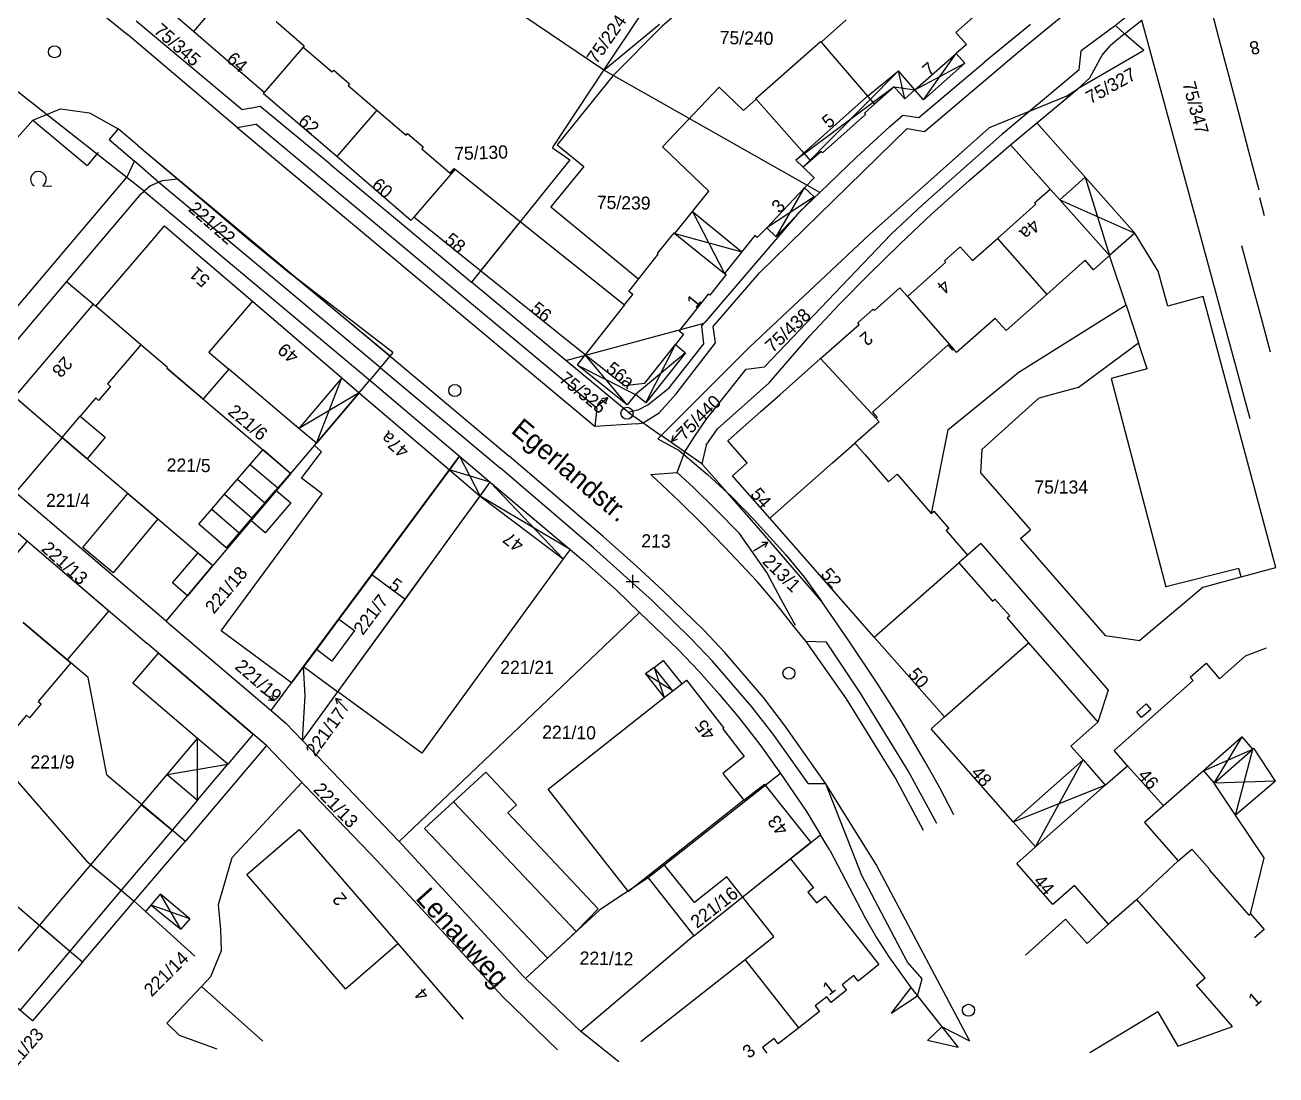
# Model space of a CAD drawing. Extents: x 4459903 to 4460398, y 5304124 to 5304562.
# Drawn here: x 4460207.5 to 4460398, y 5304124.9 to 5304284.7 of the extents above; entities that cross this region are included whole.
import ezdxf

# ---------------------------------------------------------------- set-up
doc = ezdxf.new("R2010")
doc.units = 0
doc.layers.get('0').update_dxf_attribs({"linetype": 'CONTINUOUS'})
for name, color, linetype in [('1', 7, 'CONTINUOUS'), ('10', 7, 'CONTINUOUS'), ('14', 7, 'CONTINUOUS'), ('15', 7, 'CONTINUOUS'), ('3', 7, 'CONTINUOUS'), ('4', 7, 'CONTINUOUS'), ('5', 7, 'CONTINUOUS'), ('6', 7, 'CONTINUOUS'), ('7', 7, 'CONTINUOUS'), ('9', 7, 'CONTINUOUS')]:
    doc.layers.add(name, color=color, linetype=linetype)

# ---------------------------------------------------------------- blocks, each defined once
blk = doc.blocks.new('3')
at = {"color": 2}
blk.add_circle((0, 0), 0.917, dxfattribs=at)
blk = doc.blocks.new('60')
at = {"color": 2}
for p in [(-2.599995, 0), (-0.799999, 0.449999), (-0.799999, -0.449999)]:
    blk.add_line(p, (0, 0), dxfattribs=at)
blk = doc.blocks.new('212')
at = {"color": 3}
blk.add_line((0.663158, -1.000108), (2.063156, -1.000108), dxfattribs=at)
blk.add_arc((0, 0), 1.199998, 303.547812, 596.700279, dxfattribs=at)
blk = doc.blocks.new('400')
at = {"color": 7}
for p, q in [((-1, 0), (0, 0)), ((0, 0), (0, 1)), ((0, 0), (1, 0)), ((0, -1), (0, 0))]:
    blk.add_line(p, q, dxfattribs=at)

msp = doc.modelspace()

# ---------------------------------------------------------------- linework, layer by layer
at = {"layer": '10', "color": 30}
for p, q in [((4460206.69, 5304296.65), (4460223.05, 5304283.23)), ((4460358.72, 5304280.58), (4460368.65, 5304288.78)), ((4460373.5, 5304284.6), (4460368.27, 5304280.76)), ((4460239.77, 5304269.09), (4460223.05, 5304283.23)), ((4460344.45, 5304268.49), (4460358.72, 5304280.58)), ((4460368.01, 5304277.87), (4460368.27, 5304280.76)), ((4460368.01, 5304277.87), (4460356.23, 5304268.02)), ((4460208.66, 5304270.24), (4460212.84, 5304271.95)), ((4460212.84, 5304271.95), (4460217.29, 5304271.35)), ((4460217.29, 5304271.35), (4460221.63, 5304268.89)), ((4460205.55, 5304266.71), (4460208.66, 5304270.24)), ((4460208.66, 5304270.24), (4460216.94, 5304263.3)), ((4460221.63, 5304268.89), (4460220.28, 5304267.28)), ((4460224.61, 5304266.38), (4460221.63, 5304268.89)), ((4460239.77, 5304269.09), (4460242.63, 5304269.61)), ((4460239.77, 5304269.09), (4460294.3, 5304223.57)), ((4460294.57, 5304226.31), (4460242.63, 5304269.61)), ((4460319.33, 5304247), (4460341.8, 5304268.93)), ((4460341.8, 5304268.93), (4460344.45, 5304268.49)), ((4460361.53, 5304269.82), (4460368.9, 5304261.54)), ((4460220.28, 5304267.28), (4460224.12, 5304263.97)), ((4460344.14, 5304257.35), (4460356.23, 5304268.02)), ((4460218.61, 5304265.29), (4460216.94, 5304263.3)), ((4460224.61, 5304266.38), (4460263.05, 5304234.28)), ((4460224.61, 5304266.38), (4460230.74, 5304261.24)), ((4460357.51, 5304266.48), (4460363.57, 5304259.73)), ((4460223.01, 5304261.58), (4460224.12, 5304263.97)), ((4460227.84, 5304260.75), (4460224.12, 5304263.97)), ((4460192.31, 5304225.32), (4460223.01, 5304261.58)), ((4460261.57, 5304232.53), (4460227.84, 5304260.75)), ((4460339.35, 5304252.87), (4460344.14, 5304257.35)), ((4460320.07, 5304232.66), (4460339.35, 5304252.87)), ((4460380.04, 5304247.21), (4460376.47, 5304253.03)), ((4460375.14, 5304242.04), (4460372.63, 5304249.62)), ((4460263.05, 5304234.28), (4460248.01, 5304246.76)), ((4460312.24, 5304238.82), (4460319.33, 5304247)), ((4460381.47, 5304241.9), (4460380.04, 5304247.21)), ((4460386.87, 5304243.36), (4460381.47, 5304241.9)), ((4460397.96, 5304202.15), (4460386.87, 5304243.36)), ((4460375.14, 5304242.04), (4460358.54, 5304231.65)), ((4460375.14, 5304242.04), (4460377.02, 5304236.35)), ((4460312.61, 5304236.3), (4460312.24, 5304238.82)), ((4460306.61, 5304228.56), (4460312.61, 5304236.3)), ((4460367.82, 5304229.54), (4460377.02, 5304236.35)), ((4460378.34, 5304232.37), (4460377.02, 5304236.35)), ((4460263.05, 5304234.28), (4460281.2, 5304219.1)), ((4460317.29, 5304232.31), (4460320.07, 5304232.66)), ((4460261.57, 5304232.53), (4460279.84, 5304217.24)), ((4460311.18, 5304224.67), (4460317.29, 5304232.31)), ((4460347.99, 5304223.06), (4460358.54, 5304231.65)), ((4460378.34, 5304232.37), (4460372.84, 5304230.89)), ((4460372.84, 5304230.89), (4460381.17, 5304199.18)), ((4460367.82, 5304229.54), (4460361.87, 5304227.91)), ((4460304.04, 5304225.68), (4460306.61, 5304228.56)), ((4460353.14, 5304220.08), (4460361.87, 5304227.91)), ((4460294.3, 5304223.57), (4460294.57, 5304226.31)), ((4460301.61, 5304224.16), (4460304.04, 5304225.68)), ((4460300.63, 5304223.99), (4460294.3, 5304223.57)), ((4460300.63, 5304223.99), (4460301.61, 5304224.16)), ((4460309.38, 5304221.97), (4460311.18, 5304224.67)), ((4460307.92, 5304219.75), (4460309.38, 5304221.97)), ((4460347.99, 5304223.06), (4460345.47, 5304210.36)), ((4460306.75, 5304216.57), (4460307.92, 5304219.75)), ((4460353.14, 5304220.08), (4460352.95, 5304216.55)), ((4460295.5, 5304206.87), (4460281.2, 5304219.1)), ((4460294.02, 5304205.11), (4460279.84, 5304217.24)), ((4460302.78, 5304216.28), (4460306.75, 5304216.57)), ((4460307.09, 5304212.25), (4460302.78, 5304216.28)), ((4460309.28, 5304214.3), (4460306.75, 5304216.57)), ((4460352.95, 5304216.55), (4460360.58, 5304207.86)), ((4460312.77, 5304210.85), (4460309.28, 5304214.3)), ((4460310.58, 5304208.8), (4460307.09, 5304212.25)), ((4460316.24, 5304207.28), (4460312.77, 5304210.85)), ((4460314.05, 5304205.23), (4460310.58, 5304208.8)), ((4460359.07, 5304206.54), (4460360.58, 5304207.86)), ((4460300.6, 5304202.33), (4460295.5, 5304206.87)), ((4460320.42, 5304201.35), (4460316.24, 5304207.28)), ((4460359.07, 5304206.54), (4460371.95, 5304191.77)), ((4460299.12, 5304200.57), (4460294.02, 5304205.11)), ((4460318.96, 5304199.98), (4460314.05, 5304205.23)), ((4460353.01, 5304205.78), (4460349.68, 5304202.86)), ((4460353.01, 5304205.78), (4460370.77, 5304185.36)), ((4460304.57, 5304198.64), (4460300.6, 5304202.33)), ((4460392.65, 5304200.72), (4460397.96, 5304202.15)), ((4460302.98, 5304197.13), (4460299.12, 5304200.57)), ((4460322.59, 5304197.27), (4460320.42, 5304201.35)), ((4460392.32, 5304201.97), (4460381.17, 5304199.18)), ((4460386.86, 5304199.16), (4460392.65, 5304200.72)), ((4460392.65, 5304200.72), (4460392.32, 5304201.97)), ((4460310.81, 5304192.61), (4460304.57, 5304198.64)), ((4460321.86, 5304196.58), (4460318.96, 5304199.98)), ((4460386.86, 5304199.16), (4460377.25, 5304191.01)), ((4460308.96, 5304191.21), (4460302.98, 5304197.13)), ((4460324.57, 5304193.1), (4460321.86, 5304196.58)), ((4460324.79, 5304193.3), (4460322.59, 5304197.27)), ((4460326.39, 5304190.86), (4460324.57, 5304193.1)), ((4460312.16, 5304187.86), (4460308.96, 5304191.21)), ((4460314.03, 5304189.21), (4460310.81, 5304192.61)), ((4460332.54, 5304182.12), (4460326.39, 5304190.86)), ((4460329.5, 5304190.75), (4460326.39, 5304190.86)), ((4460334.58, 5304183.18), (4460329.5, 5304190.75)), ((4460371.95, 5304191.77), (4460377.25, 5304191.01)), ((4460319.93, 5304182.33), (4460314.03, 5304189.21)), ((4460396.45, 5304189.83), (4460393.26, 5304188.62)), ((4460318.13, 5304180.92), (4460312.16, 5304187.86)), ((4460370.77, 5304185.36), (4460372.41, 5304183.47)), ((4460341.93, 5304171.18), (4460334.58, 5304183.18)), ((4460372.41, 5304183.47), (4460370.85, 5304178.57)), ((4460323.1, 5304178.12), (4460319.93, 5304182.33)), ((4460339.98, 5304170.17), (4460332.54, 5304182.12)), ((4460321.37, 5304176.77), (4460318.13, 5304180.92)), ((4460329.43, 5304169.2), (4460323.1, 5304178.12)), ((4460326.79, 5304169.19), (4460321.37, 5304176.77)), ((4460344.29, 5304162.09), (4460339.98, 5304170.17)), ((4460346.33, 5304163.15), (4460341.93, 5304171.18)), ((4460239.01, 5304157.97), (4460249.61, 5304169.43)), ((4460329.43, 5304169.2), (4460326.79, 5304169.19)), ((4460337.09, 5304156.94), (4460329.43, 5304169.2)), ((4460334.87, 5304155.24), (4460329.43, 5304169.2)), ((4460396.16, 5304157.92), (4460391.8, 5304164.43)), ((4460236.94, 5304150.85), (4460239.01, 5304157.97)), ((4460351.35, 5304130.02), (4460337.09, 5304156.94)), ((4460394.06, 5304149.43), (4460396.16, 5304157.92)), ((4460341.84, 5304142.07), (4460334.87, 5304155.24)), ((4460237.28, 5304147.04), (4460236.94, 5304150.85)), ((4460237.4, 5304143.86), (4460237.28, 5304147.04)), ((4460359.83, 5304143.14), (4460365.9, 5304148.63)), ((4460365.9, 5304148.63), (4460369.19, 5304144.89)), ((4460369.19, 5304144.89), (4460372.46, 5304147.83)), ((4460309.33, 5304146.08), (4460292.08, 5304131.5)), ((4460235.77, 5304139.88), (4460237.4, 5304143.86)), ((4460344.06, 5304139.51), (4460341.84, 5304142.07)), ((4460235.77, 5304139.88), (4460234.32, 5304138.36)), ((4460343.36, 5304136.95), (4460344.06, 5304139.51)), ((4460229.03, 5304132.78), (4460234.32, 5304138.36)), ((4460234.32, 5304138.36), (4460243.69, 5304130.04)), ((4460339.37, 5304134.29), (4460343.36, 5304136.95)), ((4460379.99, 5304134.48), (4460369.59, 5304128.25)), ((4460379.99, 5304134.48), (4460382.99, 5304129.27)), ((4460230.97, 5304130.9), (4460229.03, 5304132.78)), ((4460344.89, 5304130.13), (4460347.08, 5304132.24)), ((4460351.35, 5304130.02), (4460347.08, 5304132.24)), ((4460382.99, 5304129.27), (4460391.36, 5304132.26)), ((4460236.72, 5304128.8), (4460230.97, 5304130.9))]:
    msp.add_line(p, q, dxfattribs=at)
at = {"layer": '3', "color": 7}
for p, q in [((4460295.62, 5304277.81), (4460250.61, 5304308.28)), ((4460295.62, 5304277.81), (4460301.43, 5304286.57)), ((4460377.07, 5304287.46), (4460373.5, 5304284.6)), ((4460240.52, 5304271.77), (4460224.36, 5304285.3)), ((4460295.62, 5304277.81), (4460304.07, 5304284.82)), ((4460360.57, 5304284.79), (4460353.61, 5304279.1)), ((4460373.5, 5304284.6), (4460374.89, 5304283.37)), ((4460374.89, 5304283.37), (4460377.52, 5304285.44)), ((4460386.38, 5304253.03), (4460377.52, 5304285.44)), ((4460374.89, 5304283.37), (4460372.76, 5304281.59)), ((4460377.85, 5304280.82), (4460374.89, 5304283.37)), ((4460225.58, 5304259.4), (4460198.68, 5304280.57)), ((4460377.85, 5304280.82), (4460367.77, 5304275)), ((4460371.49, 5304280.09), (4460372.76, 5304281.59)), ((4460343.58, 5304270.63), (4460353.61, 5304279.1)), ((4460369.62, 5304276.66), (4460371.49, 5304280.09)), ((4460287.79, 5304265.98), (4460295.62, 5304277.81)), ((4460328.5, 5304259.23), (4460295.62, 5304277.81)), ((4460367.77, 5304275), (4460369.62, 5304276.66)), ((4460357.51, 5304266.48), (4460367.77, 5304275)), ((4460365.98, 5304273.8), (4460367.77, 5304275)), ((4460365.98, 5304273.8), (4460354.3, 5304269.06)), ((4460241.79, 5304272.03), (4460240.52, 5304271.77)), ((4460241.79, 5304272.03), (4460243.23, 5304272.33)), ((4460253.93, 5304263.51), (4460243.23, 5304272.33)), ((4460339.18, 5304269.24), (4460341.15, 5304270.99)), ((4460341.15, 5304270.99), (4460343.58, 5304270.63)), ((4460334.1, 5304264.59), (4460339.18, 5304269.24)), ((4460336.05, 5304252.8), (4460354.3, 5304269.06)), ((4460287.79, 5304265.98), (4460290.43, 5304264.19)), ((4460351.25, 5304261.05), (4460357.51, 5304266.48)), ((4460253.93, 5304263.51), (4460265.39, 5304253.97)), ((4460290.43, 5304264.19), (4460275.45, 5304245.54)), ((4460328.5, 5304259.23), (4460334.1, 5304264.59)), ((4460230.74, 5304261.24), (4460228.35, 5304260.97)), ((4460230.74, 5304261.24), (4460241.8, 5304251.83)), ((4460225.04, 5304258.94), (4460225.58, 5304259.4)), ((4460226.56, 5304260.2), (4460225.58, 5304259.4)), ((4460225.58, 5304259.4), (4460259.96, 5304230.62)), ((4460228.35, 5304260.97), (4460226.56, 5304260.2)), ((4460345.5, 5304255.89), (4460351.25, 5304261.05)), ((4460225.04, 5304258.94), (4460213.79, 5304245.66)), ((4460325.37, 5304256.2), (4460328.5, 5304259.23)), ((4460325.37, 5304256.2), (4460310.86, 5304239.31)), ((4460340.71, 5304251.41), (4460345.5, 5304255.89)), ((4460265.39, 5304253.97), (4460275.45, 5304245.54)), ((4460241.8, 5304251.83), (4460248.01, 5304246.76)), ((4460336.05, 5304252.8), (4460317.77, 5304235.67)), ((4460394.01, 5304224.77), (4460386.38, 5304253.03)), ((4460336.04, 5304246.83), (4460340.71, 5304251.41)), ((4460263.48, 5304234.84), (4460248.01, 5304246.76)), ((4460331.44, 5304242.17), (4460336.04, 5304246.83)), ((4460213.79, 5304245.66), (4460201.84, 5304231.56)), ((4460213.79, 5304245.66), (4460217.86, 5304242.22)), ((4460289.79, 5304233.62), (4460275.45, 5304245.54)), ((4460217.86, 5304242.22), (4460218.24, 5304241.9)), ((4460326.98, 5304237.37), (4460331.44, 5304242.17)), ((4460225.09, 5304236.04), (4460218.24, 5304241.9)), ((4460289.79, 5304233.62), (4460310.86, 5304239.31)), ((4460310.53, 5304238.93), (4460310.86, 5304239.31)), ((4460310.85, 5304236.16), (4460310.53, 5304238.93)), ((4460320.79, 5304230.22), (4460326.98, 5304237.37)), ((4460229.14, 5304232.58), (4460225.09, 5304236.04)), ((4460263.48, 5304234.84), (4460259.96, 5304230.62)), ((4460317.77, 5304235.67), (4460304.35, 5304222.24)), ((4460305.55, 5304229.47), (4460310.85, 5304236.16)), ((4460299.31, 5304225.77), (4460289.79, 5304233.62)), ((4460201.84, 5304231.56), (4460213.11, 5304221.92)), ((4460229.14, 5304232.58), (4460229.07, 5304232.49)), ((4460229.07, 5304232.49), (4460247.96, 5304216.44)), ((4460247.96, 5304216.44), (4460259.96, 5304230.62)), ((4460259.96, 5304230.62), (4460273.63, 5304219.07)), ((4460302.31, 5304226.88), (4460305.55, 5304229.47)), ((4460312.89, 5304223.21), (4460320.79, 5304230.22)), ((4460299.31, 5304225.77), (4460300.91, 5304226.18)), ((4460299.31, 5304225.77), (4460304.35, 5304222.24)), ((4460300.91, 5304226.18), (4460302.31, 5304226.88)), ((4460311.17, 5304220.73), (4460312.89, 5304223.21)), ((4460213.11, 5304221.92), (4460236.08, 5304202.41)), ((4460303.82, 5304221.71), (4460304.35, 5304222.24)), ((4460303.82, 5304221.71), (4460307.09, 5304219.94)), ((4460310.54, 5304217.91), (4460304.35, 5304222.24)), ((4460307.09, 5304219.94), (4460311.39, 5304216.26)), ((4460311.17, 5304220.73), (4460310.54, 5304217.91)), ((4460249.88, 5304187.04), (4460273.63, 5304219.07)), ((4460273.63, 5304219.07), (4460278.3, 5304215.11)), ((4460310.54, 5304217.91), (4460314.45, 5304213.47)), ((4460247.96, 5304216.44), (4460236.08, 5304202.41)), ((4460311.39, 5304216.26), (4460314.45, 5304213.47)), ((4460255.09, 5304183.2), (4460278.3, 5304215.11)), ((4460278.3, 5304215.11), (4460292.42, 5304203.23)), ((4460228.95, 5304193.97), (4460205.99, 5304213.53)), ((4460319.16, 5304208.12), (4460314.45, 5304213.47)), ((4460315.02, 5304212.95), (4460314.45, 5304213.47)), ((4460315.02, 5304212.95), (4460318.5, 5304209.4)), ((4460203.11, 5304210.16), (4460226.04, 5304190.56)), ((4460318.5, 5304209.4), (4460323.32, 5304204.05)), ((4460328.74, 5304197), (4460319.16, 5304208.12)), ((4460323.32, 5304204.05), (4460326.16, 5304200.59)), ((4460228.95, 5304193.97), (4460236.08, 5304202.41)), ((4460297.51, 5304198.67), (4460292.42, 5304203.23)), ((4460326.16, 5304200.59), (4460328.74, 5304197)), ((4460301.03, 5304195.28), (4460297.51, 5304198.67)), ((4460332.83, 5304191.1), (4460328.74, 5304197)), ((4460264.42, 5304160.45), (4460301.03, 5304195.28)), ((4460301.03, 5304195.28), (4460306.91, 5304189.66)), ((4460217.09, 5304185.38), (4460207.18, 5304193.77)), ((4460228.95, 5304193.97), (4460244.93, 5304180.36)), ((4460337.21, 5304184.53), (4460332.83, 5304191.1)), ((4460244.25, 5304175.03), (4460226.04, 5304190.56)), ((4460306.91, 5304189.66), (4460310.08, 5304186.36)), ((4460244.93, 5304180.36), (4460249.88, 5304187.04)), ((4460250.13, 5304182.62), (4460249.88, 5304187.04)), ((4460249.88, 5304187.04), (4460255.09, 5304183.2)), ((4460219.92, 5304170.56), (4460217.09, 5304185.38)), ((4460310.08, 5304186.36), (4460313.13, 5304182.9)), ((4460249.69, 5304175.81), (4460255.09, 5304183.2)), ((4460340.99, 5304178.63), (4460337.21, 5304184.53)), ((4460249.69, 5304175.81), (4460250.13, 5304182.62)), ((4460313.13, 5304182.9), (4460316.13, 5304179.36)), ((4460244.93, 5304180.36), (4460247.17, 5304178.46)), ((4460316.13, 5304179.36), (4460319.37, 5304175.21)), ((4460249.69, 5304175.81), (4460247.17, 5304178.46)), ((4460344.56, 5304172.54), (4460340.99, 5304178.63)), ((4460249.69, 5304175.81), (4460264.42, 5304160.45)), ((4460217.03, 5304157.28), (4460202.69, 5304173.73)), ((4460244.25, 5304175.03), (4460231.88, 5304160.5)), ((4460244.25, 5304175.03), (4460261.02, 5304157.53)), ((4460319.37, 5304175.21), (4460322.48, 5304170.8)), ((4460346.76, 5304168.57), (4460344.56, 5304172.54)), ((4460216.19, 5304142.06), (4460181.88, 5304171.25)), ((4460219.92, 5304170.56), (4460231.88, 5304160.5)), ((4460322.48, 5304170.8), (4460302.35, 5304154.91)), ((4460322.48, 5304170.8), (4460326.48, 5304165)), ((4460348.9, 5304164.49), (4460346.76, 5304168.57)), ((4460326.48, 5304165), (4460328.62, 5304161.46)), ((4460224.09, 5304151.35), (4460231.88, 5304160.5)), ((4460264.42, 5304160.45), (4460283.36, 5304139.89)), ((4460309.33, 5304146.08), (4460328.62, 5304161.46)), ((4460330, 5304159.12), (4460328.62, 5304161.46)), ((4460330, 5304159.12), (4460335.38, 5304148.79)), ((4460217.03, 5304157.28), (4460224.09, 5304151.35)), ((4460280.2, 5304136.8), (4460261.02, 5304157.53)), ((4460302.35, 5304154.91), (4460294.97, 5304150.01)), ((4460302.35, 5304154.91), (4460309.33, 5304146.08)), ((4460208.59, 5304133.13), (4460187.69, 5304150.71)), ((4460216.19, 5304142.06), (4460224.09, 5304151.35)), ((4460224.09, 5304151.35), (4460233.32, 5304142.95)), ((4460294.97, 5304150.01), (4460283.68, 5304139.59)), ((4460335.38, 5304148.79), (4460337.16, 5304145.71)), ((4460337.16, 5304145.71), (4460339.01, 5304142.86)), ((4460216.19, 5304142.06), (4460208.59, 5304133.13)), ((4460339.01, 5304142.86), (4460342.37, 5304138.21)), ((4460283.36, 5304139.89), (4460283.68, 5304139.59)), ((4460292.08, 5304131.5), (4460283.68, 5304139.59)), ((4460342.37, 5304138.21), (4460339.37, 5304134.29)), ((4460342.37, 5304138.21), (4460349.58, 5304129.08)), ((4460288.55, 5304128.7), (4460280.2, 5304136.8)), ((4460297.86, 5304126.89), (4460292.08, 5304131.5)), ((4460349.58, 5304129.08), (4460344.89, 5304130.13))]:
    msp.add_line(p, q, dxfattribs=at)
at = {"layer": '5', "color": 1}
for p, q in [((4460239.16, 5304290.85), (4460233.1, 5304283.71)), ((4460389.32, 5304282.55), (4460387.76, 5304288.45)), ((4460233.1, 5304283.71), (4460229.81, 5304286.53)), ((4460245.68, 5304285.22), (4460249.98, 5304281.52)), ((4460328.7, 5304282.1), (4460332.53, 5304285.47)), ((4460351.83, 5304285.9), (4460349.19, 5304283.58)), ((4460243.88, 5304274.45), (4460233.1, 5304283.71)), ((4460318.73, 5304273.51), (4460328.6, 5304282.21)), ((4460328.6, 5304282.21), (4460328.7, 5304282.1)), ((4460349.19, 5304283.58), (4460350.81, 5304281.74)), ((4460390.83, 5304276.84), (4460389.32, 5304282.55)), ((4460249.82, 5304281.34), (4460243.88, 5304274.45)), ((4460249.98, 5304281.52), (4460249.82, 5304281.34)), ((4460249.82, 5304281.34), (4460254.23, 5304277.56)), ((4460328.7, 5304282.1), (4460335.77, 5304273.86)), ((4460350.81, 5304281.74), (4460349.27, 5304280.36)), ((4460349.27, 5304280.36), (4460350.59, 5304278.88)), ((4460350.59, 5304278.88), (4460344.27, 5304273.3)), ((4460254.23, 5304277.56), (4460254.46, 5304277.83)), ((4460254.46, 5304277.83), (4460256.89, 5304275.75)), ((4460392.33, 5304271.15), (4460390.83, 5304276.84)), ((4460256.89, 5304275.75), (4460256.66, 5304275.47)), ((4460256.66, 5304275.47), (4460261.01, 5304271.74)), ((4460304.53, 5304266.15), (4460313.15, 5304275.25)), ((4460313.15, 5304275.25), (4460316.88, 5304271.68)), ((4460339.79, 5304275.29), (4460336.81, 5304272.65)), ((4460341.43, 5304273.46), (4460339.79, 5304275.29)), ((4460342.96, 5304274.82), (4460341.43, 5304273.46)), ((4460344.27, 5304273.3), (4460342.96, 5304274.82)), ((4460243.72, 5304274.27), (4460243.88, 5304274.45)), ((4460254.93, 5304264.66), (4460243.72, 5304274.27)), ((4460316.88, 5304271.68), (4460318.82, 5304273.4)), ((4460318.82, 5304273.4), (4460318.73, 5304273.51)), ((4460318.82, 5304273.4), (4460325.73, 5304265.53)), ((4460336.81, 5304272.65), (4460335.28, 5304271.3)), ((4460335.77, 5304273.86), (4460336.81, 5304272.65)), ((4460261.01, 5304271.74), (4460254.93, 5304264.66)), ((4460261.01, 5304271.74), (4460265.48, 5304267.92)), ((4460335.46, 5304271.06), (4460328.89, 5304265.25)), ((4460335.28, 5304271.3), (4460335.46, 5304271.06)), ((4460393.84, 5304265.45), (4460392.33, 5304271.15)), ((4460265.48, 5304267.92), (4460265.71, 5304268.19)), ((4460265.71, 5304268.19), (4460268.11, 5304266.14)), ((4460268.11, 5304266.14), (4460267.88, 5304265.86)), ((4460267.88, 5304265.86), (4460272.22, 5304262.15)), ((4460311.6, 5304259.42), (4460304.53, 5304266.15)), ((4460325.73, 5304265.53), (4460327.06, 5304264.02)), ((4460328.69, 5304265.47), (4460327.06, 5304264.02)), ((4460328.89, 5304265.25), (4460328.69, 5304265.47)), ((4460395.4, 5304259.55), (4460393.84, 5304265.45)), ((4460266.23, 5304254.94), (4460254.93, 5304264.66)), ((4460327.06, 5304264.02), (4460325.95, 5304263.04)), ((4460272.97, 5304262.74), (4460266.66, 5304255.44)), ((4460272.22, 5304262.15), (4460272.83, 5304262.86)), ((4460272.83, 5304262.86), (4460272.97, 5304262.74)), ((4460272.97, 5304262.74), (4460282.87, 5304254.79)), ((4460325.95, 5304263.04), (4460327.61, 5304261.45)), ((4460327.61, 5304261.45), (4460326.17, 5304259.94)), ((4460365.03, 5304258.09), (4460368.9, 5304261.54)), ((4460368.9, 5304261.54), (4460376.47, 5304253.03)), ((4460309.09, 5304256.29), (4460311.6, 5304259.42)), ((4460326.17, 5304259.94), (4460327.61, 5304258.56)), ((4460361.21, 5304257.63), (4460363.57, 5304259.73)), ((4460363.57, 5304259.73), (4460365.03, 5304258.09)), ((4460327.61, 5304258.56), (4460321.85, 5304252.46)), ((4460355.53, 5304252.2), (4460361.4, 5304257.42)), ((4460361.4, 5304257.42), (4460361.21, 5304257.63)), ((4460365.03, 5304258.09), (4460372.63, 5304249.62)), ((4460396.21, 5304255.67), (4460395.49, 5304258.41)), ((4460306.43, 5304252.97), (4460309.09, 5304256.29)), ((4460226.77, 5304251.87), (4460228.69, 5304254.11)), ((4460228.69, 5304254.11), (4460232.4, 5304250.94)), ((4460266.66, 5304255.44), (4460266.23, 5304254.94)), ((4460276.84, 5304247.26), (4460266.66, 5304255.44)), ((4460282.87, 5304254.79), (4460276.84, 5304247.26)), ((4460282.87, 5304254.79), (4460298.77, 5304242.09)), ((4460320.4, 5304253.84), (4460318.97, 5304252.34)), ((4460321.85, 5304252.46), (4460320.4, 5304253.84)), ((4460218.24, 5304241.9), (4460226.77, 5304251.87)), ((4460303.78, 5304249.9), (4460306.3, 5304253.07)), ((4460306.3, 5304253.07), (4460306.43, 5304252.97)), ((4460306.43, 5304252.97), (4460313.99, 5304246.89)), ((4460318.6, 5304252.64), (4460313.99, 5304246.89)), ((4460318.97, 5304252.34), (4460318.6, 5304252.64)), ((4460351.75, 5304248.85), (4460355.53, 5304252.2)), ((4460355.53, 5304252.2), (4460363.06, 5304243.69)), ((4460376.47, 5304253.03), (4460372.63, 5304249.62)), ((4460232.4, 5304250.94), (4460242.08, 5304242.66)), ((4460299.41, 5304244.15), (4460303.9, 5304249.81)), ((4460303.9, 5304249.81), (4460303.78, 5304249.9)), ((4460347.49, 5304248.79), (4460349.89, 5304250.93)), ((4460349.89, 5304250.93), (4460351.75, 5304248.85)), ((4460394.25, 5304245.61), (4460392.78, 5304251.08)), ((4460341.86, 5304243.38), (4460347.69, 5304248.58)), ((4460347.69, 5304248.58), (4460347.49, 5304248.79)), ((4460368.91, 5304248.9), (4460363.06, 5304243.69)), ((4460370.19, 5304247.45), (4460368.91, 5304248.9)), ((4460372.63, 5304249.62), (4460370.19, 5304247.45)), ((4460292.76, 5304234.51), (4460276.84, 5304247.26)), ((4460314.22, 5304246.7), (4460311.74, 5304243.56)), ((4460313.99, 5304246.89), (4460314.22, 5304246.7)), ((4460300.02, 5304243.67), (4460299.41, 5304244.15)), ((4460336.8, 5304241.23), (4460340.69, 5304244.68)), ((4460340.69, 5304244.68), (4460341.86, 5304243.38)), ((4460395.69, 5304240.24), (4460394.25, 5304245.61)), ((4460205.88, 5304228.12), (4460217.86, 5304242.22)), ((4460242.08, 5304242.66), (4460235.44, 5304234.9)), ((4460242.08, 5304242.66), (4460255.7, 5304231)), ((4460298.77, 5304242.09), (4460300.02, 5304243.67)), ((4460311.5, 5304243.75), (4460307.06, 5304238.16)), ((4460311.74, 5304243.56), (4460311.5, 5304243.75)), ((4460341.86, 5304243.38), (4460348.9, 5304235.32)), ((4460363.06, 5304243.69), (4460356.86, 5304238.18)), ((4460298.77, 5304242.09), (4460292.76, 5304234.51)), ((4460334.26, 5304239.36), (4460336.61, 5304241.44)), ((4460336.61, 5304241.44), (4460336.8, 5304241.23)), ((4460328.59, 5304233.93), (4460334.46, 5304239.13)), ((4460334.46, 5304239.13), (4460334.26, 5304239.36)), ((4460355.19, 5304240.05), (4460349.33, 5304234.83)), ((4460356.86, 5304238.18), (4460355.19, 5304240.05)), ((4460397.13, 5304234.92), (4460395.69, 5304240.24)), ((4460307.73, 5304237.63), (4460306.49, 5304236.06)), ((4460307.06, 5304238.16), (4460307.73, 5304237.63)), ((4460225.09, 5304236.04), (4460220.02, 5304230.06)), ((4460235.44, 5304234.9), (4460238.5, 5304232.31)), ((4460308.06, 5304234.82), (4460302, 5304227.2)), ((4460306.49, 5304236.06), (4460308.06, 5304234.82)), ((4460348.04, 5304236.01), (4460336.53, 5304225.76)), ((4460348.77, 5304235.2), (4460348.04, 5304236.01)), ((4460348.9, 5304235.32), (4460348.77, 5304235.2)), ((4460349.33, 5304234.83), (4460348.9, 5304235.32)), ((4460291.57, 5304232.92), (4460292.76, 5304234.51)), ((4460299.17, 5304226.88), (4460291.57, 5304232.92)), ((4460322.38, 5304228.42), (4460328.59, 5304233.93)), ((4460328.59, 5304233.93), (4460337.09, 5304224.82)), ((4460234.59, 5304227.76), (4460229.07, 5304232.49)), ((4460238.5, 5304232.31), (4460234.66, 5304227.84)), ((4460249.17, 5304223.29), (4460238.5, 5304232.31)), ((4460255.7, 5304231), (4460249.17, 5304223.29)), ((4460255.7, 5304231), (4460258.36, 5304228.73)), ((4460220.45, 5304229.68), (4460218.66, 5304227.57)), ((4460220.02, 5304230.06), (4460220.45, 5304229.68)), ((4460205.88, 5304228.12), (4460213.11, 5304221.92)), ((4460218.22, 5304227.95), (4460215.87, 5304225.18)), ((4460218.66, 5304227.57), (4460218.22, 5304227.95)), ((4460234.66, 5304227.84), (4460234.59, 5304227.76)), ((4460258.36, 5304228.73), (4460251.84, 5304221.03)), ((4460258.36, 5304228.73), (4460272.08, 5304216.98)), ((4460300.42, 5304228.45), (4460299.17, 5304226.88)), ((4460302, 5304227.2), (4460300.42, 5304228.45)), ((4460319.57, 5304225.93), (4460322.38, 5304228.42)), ((4460213.11, 5304221.92), (4460215.87, 5304225.18)), ((4460215.87, 5304225.18), (4460219.68, 5304221.95)), ((4460314.49, 5304221.42), (4460319.57, 5304225.93)), ((4460336.53, 5304225.76), (4460337.25, 5304224.96)), ((4460251.84, 5304221.03), (4460249.17, 5304223.29)), ((4460337.54, 5304224.32), (4460333.84, 5304221.03)), ((4460337.25, 5304224.96), (4460337.09, 5304224.82)), ((4460337.09, 5304224.82), (4460337.54, 5304224.32)), ((4460213.11, 5304221.92), (4460206.21, 5304213.79)), ((4460216.91, 5304218.69), (4460213.11, 5304221.92)), ((4460219.68, 5304221.95), (4460216.91, 5304218.69)), ((4460317.44, 5304218.07), (4460314.49, 5304221.42)), ((4460241.76, 5304217.83), (4460243.72, 5304220.11)), ((4460243.72, 5304220.11), (4460247.9, 5304216.51)), ((4460249.57, 5304215.71), (4460252.6, 5304219.75)), ((4460251.55, 5304220.68), (4460251.84, 5304221.03)), ((4460252.6, 5304219.75), (4460251.55, 5304220.68)), ((4460330.41, 5304218.04), (4460333.84, 5304221.03)), ((4460333.84, 5304221.03), (4460335.38, 5304219.27)), ((4460239.8, 5304215.55), (4460241.76, 5304217.83)), ((4460241.76, 5304217.83), (4460245.94, 5304214.23)), ((4460315.19, 5304216.08), (4460317.44, 5304218.07)), ((4460320.87, 5304209.63), (4460330.41, 5304218.04)), ((4460335.38, 5304219.27), (4460338.95, 5304215.18)), ((4460237.84, 5304213.27), (4460239.8, 5304215.55)), ((4460239.8, 5304215.55), (4460243.98, 5304211.95)), ((4460247.9, 5304216.51), (4460245.94, 5304214.23)), ((4460252.72, 5304213.34), (4460249.57, 5304215.71)), ((4460272.08, 5304216.98), (4460260.25, 5304201.02)), ((4460272.08, 5304216.98), (4460276.75, 5304212.98)), ((4460320.87, 5304209.63), (4460315.19, 5304216.08)), ((4460338.95, 5304215.18), (4460340.28, 5304216.34)), ((4460340.28, 5304216.34), (4460345.47, 5304210.36)), ((4460243.98, 5304211.95), (4460245.67, 5304213.92)), ((4460245.94, 5304214.23), (4460245.67, 5304213.92)), ((4460245.67, 5304213.92), (4460247.95, 5304211.96)), ((4460276.75, 5304212.98), (4460278.3, 5304215.11)), ((4460278.3, 5304215.11), (4460290.45, 5304204.86)), ((4460216.25, 5304205.17), (4460223.13, 5304213.41)), ((4460223.13, 5304213.41), (4460227.66, 5304209.56)), ((4460235.88, 5304210.99), (4460237.84, 5304213.27)), ((4460237.32, 5304192.48), (4460252.72, 5304213.34)), ((4460237.84, 5304213.27), (4460242.01, 5304209.68)), ((4460243.98, 5304211.95), (4460242.01, 5304209.68)), ((4460247.95, 5304211.96), (4460244.04, 5304207.4)), ((4460274.25, 5304209.53), (4460276.75, 5304212.98)), ((4460276.75, 5304212.98), (4460289.42, 5304203.44)), ((4460203.11, 5304210.16), (4460207.82, 5304206.13)), ((4460233.92, 5304208.71), (4460235.88, 5304210.99)), ((4460235.88, 5304210.99), (4460240.05, 5304207.4)), ((4460345.47, 5304210.36), (4460345.84, 5304210.69)), ((4460345.84, 5304210.69), (4460348.12, 5304208.09)), ((4460227.66, 5304209.56), (4460220.87, 5304201.31)), ((4460238.09, 5304205.12), (4460233.92, 5304208.71)), ((4460241.75, 5304209.37), (4460240.05, 5304207.4)), ((4460242.01, 5304209.68), (4460241.75, 5304209.37)), ((4460244.04, 5304207.4), (4460241.75, 5304209.37)), ((4460265.33, 5304197.28), (4460274.25, 5304209.53)), ((4460336.78, 5304191.54), (4460320.87, 5304209.63)), ((4460348.12, 5304208.09), (4460347.74, 5304207.76)), ((4460201.44, 5304198.73), (4460207.82, 5304206.13)), ((4460207.82, 5304206.13), (4460220.24, 5304195.52)), ((4460240.05, 5304207.4), (4460238.09, 5304205.12)), ((4460347.74, 5304207.76), (4460351, 5304204.02)), ((4460220.87, 5304201.31), (4460216.25, 5304205.17)), ((4460229.93, 5304199.78), (4460233.8, 5304204.34)), ((4460233.8, 5304204.34), (4460236.08, 5304202.41)), ((4460290.45, 5304204.86), (4460289.42, 5304203.44)), ((4460236.08, 5304202.41), (4460232.22, 5304197.84)), ((4460289.42, 5304203.44), (4460267.87, 5304173.88)), ((4460336.78, 5304191.54), (4460349.68, 5304202.86)), ((4460351, 5304204.02), (4460349.68, 5304202.86)), ((4460349.68, 5304202.86), (4460354.78, 5304197)), ((4460260.25, 5304201.02), (4460255.24, 5304194.27)), ((4460265.33, 5304197.28), (4460260.25, 5304201.02)), ((4460232.22, 5304197.84), (4460229.93, 5304199.78)), ((4460255.09, 5304183.2), (4460265.33, 5304197.28)), ((4460354.78, 5304197), (4460355.16, 5304197.33)), ((4460355.16, 5304197.33), (4460357.41, 5304194.75)), ((4460220.24, 5304195.52), (4460213.88, 5304188.1)), ((4460357.41, 5304194.75), (4460357.03, 5304194.42)), ((4460207.18, 5304193.77), (4460213.88, 5304188.1)), ((4460255.24, 5304194.27), (4460251.82, 5304189.65)), ((4460255.24, 5304194.27), (4460257.61, 5304192.52)), ((4460357.03, 5304194.42), (4460360.29, 5304190.68)), ((4460248.04, 5304184.56), (4460237.32, 5304192.48)), ((4460257.61, 5304192.52), (4460254.2, 5304187.89)), ((4460347.48, 5304179.38), (4460336.78, 5304191.54)), ((4460223.86, 5304184.51), (4460227.76, 5304189.09)), ((4460227.76, 5304189.09), (4460242.21, 5304176.77)), ((4460251.82, 5304189.65), (4460248.04, 5304184.56)), ((4460254.2, 5304187.89), (4460251.82, 5304189.65)), ((4460347.48, 5304179.38), (4460360.29, 5304190.68)), ((4460360.29, 5304190.68), (4460370.85, 5304178.57)), ((4460214.43, 5304187.64), (4460209.46, 5304181.75)), ((4460213.88, 5304188.1), (4460214.43, 5304187.64)), ((4460303.29, 5304186.92), (4460304.66, 5304188)), ((4460306.1, 5304183.35), (4460303.29, 5304186.92)), ((4460304.66, 5304188), (4460307.47, 5304184.43)), ((4460384.9, 5304185.43), (4460387.31, 5304187.55)), ((4460387.31, 5304187.55), (4460389.38, 5304185.2)), ((4460389.38, 5304185.2), (4460393.26, 5304188.62)), ((4460385.35, 5304184.92), (4460384.9, 5304185.43)), ((4460233.74, 5304176.09), (4460223.86, 5304184.51)), ((4460267.87, 5304173.88), (4460255.09, 5304183.2)), ((4460304.81, 5304182.33), (4460306.1, 5304183.35)), ((4460306.1, 5304183.35), (4460307.47, 5304184.43)), ((4460307.47, 5304184.43), (4460308.18, 5304184.99)), ((4460308.18, 5304184.99), (4460313.9, 5304177.7)), ((4460373.3, 5304174.28), (4460385.35, 5304184.92)), ((4460209.92, 5304181.36), (4460208.14, 5304179.25)), ((4460209.46, 5304181.75), (4460209.92, 5304181.36)), ((4460287.1, 5304168.37), (4460304.81, 5304182.33)), ((4460376.75, 5304180.11), (4460378.17, 5304181.37)), ((4460378.17, 5304181.37), (4460378.91, 5304180.54)), ((4460207.68, 5304179.64), (4460202.69, 5304173.73)), ((4460208.14, 5304179.25), (4460207.68, 5304179.64)), ((4460345.47, 5304177.56), (4460347.48, 5304179.38)), ((4460377.49, 5304179.28), (4460376.75, 5304180.11)), ((4460378.91, 5304180.54), (4460377.49, 5304179.28)), ((4460313.9, 5304177.7), (4460313.71, 5304177.55)), ((4460313.71, 5304177.55), (4460316.98, 5304173.38)), ((4460357.96, 5304163.4), (4460345.47, 5304177.56)), ((4460370.85, 5304178.57), (4460366.73, 5304174.96)), ((4460238.33, 5304172.18), (4460233.74, 5304176.09)), ((4460242.21, 5304176.77), (4460238.33, 5304172.18)), ((4460392.79, 5304176.34), (4460386.9, 5304171.17)), ((4460394.43, 5304174.48), (4460392.79, 5304176.34)), ((4460366.73, 5304174.96), (4460368.59, 5304172.84)), ((4460375.35, 5304171.96), (4460373.3, 5304174.28)), ((4460394.58, 5304174.61), (4460394.43, 5304174.48)), ((4460316.98, 5304173.38), (4460313.7, 5304170.8)), ((4460357.96, 5304163.4), (4460368.59, 5304172.84)), ((4460368.59, 5304172.84), (4460371.97, 5304168.98)), ((4460371.97, 5304168.98), (4460375.35, 5304171.96)), ((4460375.35, 5304171.96), (4460380.81, 5304165.83)), ((4460225.2, 5304166.01), (4460229.1, 5304170.62)), ((4460229.1, 5304170.62), (4460233.71, 5304166.72)), ((4460272.7, 5304166.46), (4460277.61, 5304170.99)), ((4460277.61, 5304170.99), (4460282.29, 5304166.02)), ((4460313.7, 5304170.8), (4460316.91, 5304166.71)), ((4460386.9, 5304171.17), (4460380.81, 5304165.83)), ((4460299.3, 5304152.88), (4460287.1, 5304168.37)), ((4460316.91, 5304166.71), (4460320.05, 5304169.17)), ((4460320.05, 5304169.17), (4460320.17, 5304169.01)), ((4460320.17, 5304169.01), (4460327.13, 5304160.26)), ((4460371.97, 5304168.98), (4460361.32, 5304159.59)), ((4460217.47, 5304156.87), (4460225.2, 5304166.01)), ((4460225.2, 5304166.01), (4460229.85, 5304162.16)), ((4460233.71, 5304166.72), (4460229.85, 5304162.16)), ((4460268.31, 5304162.41), (4460272.7, 5304166.46)), ((4460272.7, 5304166.46), (4460291.39, 5304146.71)), ((4460282.29, 5304166.02), (4460280.97, 5304164.78)), ((4460316.91, 5304166.71), (4460304.71, 5304157.03)), ((4460280.97, 5304164.78), (4460294.76, 5304150.16)), ((4460380.81, 5304165.83), (4460377.95, 5304163.32)), ((4460229.85, 5304162.16), (4460222.1, 5304153)), ((4460241.25, 5304155.38), (4460249.2, 5304162.26)), ((4460249.2, 5304162.26), (4460264.24, 5304144.89)), ((4460287, 5304142.65), (4460268.31, 5304162.41)), ((4460361.32, 5304159.59), (4460357.96, 5304163.4)), ((4460377.95, 5304163.32), (4460383.08, 5304157.47)), ((4460327.13, 5304160.26), (4460324.04, 5304157.8)), ((4460358.47, 5304157.08), (4460361.32, 5304159.59)), ((4460383.08, 5304157.47), (4460385.14, 5304159.27)), ((4460385.14, 5304159.27), (4460387.87, 5304156.15)), ((4460209.71, 5304147.69), (4460217.47, 5304156.87)), ((4460217.47, 5304156.87), (4460222.1, 5304153)), ((4460304.71, 5304157.03), (4460299.36, 5304152.8)), ((4460309.39, 5304151.13), (4460304.71, 5304157.03)), ((4460324.04, 5304157.8), (4460316.75, 5304151.95)), ((4460324.04, 5304157.8), (4460327.51, 5304153.37)), ((4460363.96, 5304150.84), (4460358.47, 5304157.08)), ((4460383.08, 5304157.47), (4460376.78, 5304151.6)), ((4460256.28, 5304138), (4460241.25, 5304155.38)), ((4460314.31, 5304155.03), (4460309.39, 5304151.13)), ((4460316.75, 5304151.95), (4460314.31, 5304155.03)), ((4460387.87, 5304156.15), (4460387.81, 5304156.1)), ((4460387.81, 5304156.1), (4460393.83, 5304149.23)), ((4460222.1, 5304153), (4460214.28, 5304143.74)), ((4460299.36, 5304152.8), (4460299.3, 5304152.88)), ((4460327.51, 5304153.37), (4460326.68, 5304152.73)), ((4460326.68, 5304152.73), (4460327.98, 5304151.07)), ((4460367.26, 5304153.74), (4460363.96, 5304150.84)), ((4460372.46, 5304147.83), (4460367.26, 5304153.74)), ((4460225.85, 5304149.75), (4460226.69, 5304150.74)), ((4460226.69, 5304150.74), (4460231.19, 5304147.06)), ((4460321.49, 5304145.96), (4460316.75, 5304151.95)), ((4460327.98, 5304151.07), (4460329.32, 5304152.12)), ((4460329.32, 5304152.12), (4460337.5, 5304141.69)), ((4460376.78, 5304151.6), (4460372.46, 5304147.83)), ((4460387.18, 5304139.7), (4460376.78, 5304151.6)), ((4460294.76, 5304150.16), (4460291.39, 5304146.71)), ((4460393.83, 5304149.23), (4460394.06, 5304149.43)), ((4460394.06, 5304149.43), (4460396.15, 5304147.03)), ((4460201.99, 5304138.56), (4460209.71, 5304147.69)), ((4460209.71, 5304147.69), (4460214.28, 5304143.74)), ((4460396.15, 5304147.03), (4460394.69, 5304145.75)), ((4460291.39, 5304146.71), (4460287, 5304142.65)), ((4460317.1, 5304142.49), (4460321.49, 5304145.96)), ((4460214.28, 5304143.74), (4460206.65, 5304134.72)), ((4460256.28, 5304138), (4460264.24, 5304144.89)), ((4460264.24, 5304144.89), (4460274.17, 5304133.4)), ((4460301.24, 5304130.01), (4460317.1, 5304142.49)), ((4460325.29, 5304132.08), (4460317.1, 5304142.49)), ((4460337.5, 5304141.69), (4460334.31, 5304139.18)), ((4460333.66, 5304140.01), (4460331.9, 5304138.61)), ((4460334.31, 5304139.18), (4460333.66, 5304140.01)), ((4460385.87, 5304138.55), (4460387.18, 5304139.7)), ((4460332.55, 5304137.79), (4460330.2, 5304135.94)), ((4460331.9, 5304138.61), (4460332.55, 5304137.79)), ((4460391.36, 5304132.26), (4460385.87, 5304138.55)), ((4460329.55, 5304136.77), (4460327.8, 5304135.39)), ((4460330.2, 5304135.94), (4460329.55, 5304136.77)), ((4460328.45, 5304134.56), (4460325.29, 5304132.08)), ((4460327.8, 5304135.39), (4460328.45, 5304134.56)), ((4460325.29, 5304132.08), (4460322.17, 5304129.62)), ((4460321.52, 5304130.45), (4460319.75, 5304129.06)), ((4460322.17, 5304129.62), (4460321.52, 5304130.45)), ((4460319.75, 5304129.06), (4460320.4, 5304128.23))]:
    msp.add_line(p, q, dxfattribs=at)
at = {"layer": '6', "color": 1}
for p, q in [((4460320.04, 5304297.76), (4460304.49, 5304284.54)), ((4460304.49, 5304284.54), (4460297.01, 5304277.02)), ((4460342.96, 5304274.82), (4460349.27, 5304280.36)), ((4460344.27, 5304273.3), (4460349.27, 5304280.36)), ((4460342.96, 5304274.82), (4460350.59, 5304278.88)), ((4460297.01, 5304277.02), (4460288.48, 5304266.48)), ((4460325.95, 5304263.04), (4460340.45, 5304277.74)), ((4460335.77, 5304273.86), (4460340.45, 5304277.74)), ((4460342.96, 5304274.82), (4460340.45, 5304277.74)), ((4460341.43, 5304273.46), (4460340.45, 5304277.74)), ((4460339.79, 5304275.29), (4460324.82, 5304264.11)), ((4460339.79, 5304275.29), (4460342.96, 5304274.82)), ((4460324.82, 5304264.11), (4460335.77, 5304273.86)), ((4460288.48, 5304266.48), (4460292.54, 5304263.14)), ((4460292.54, 5304263.14), (4460287.51, 5304257.04)), ((4460325.95, 5304263.04), (4460324.82, 5304264.11)), ((4460368.9, 5304261.54), (4460372.63, 5304249.62)), ((4460326.17, 5304259.94), (4460320.4, 5304253.84)), ((4460321.85, 5304252.46), (4460326.17, 5304259.94)), ((4460327.61, 5304258.56), (4460320.4, 5304253.84)), ((4460365.03, 5304258.09), (4460376.47, 5304253.03)), ((4460287.51, 5304257.04), (4460300.91, 5304246.03)), ((4460309.09, 5304256.29), (4460313.99, 5304246.89)), ((4460309.09, 5304256.29), (4460316.64, 5304250.19)), ((4460306.43, 5304252.97), (4460316.64, 5304250.19)), ((4460308.06, 5304234.82), (4460300.42, 5304228.45)), ((4460301.82, 5304230.2), (4460306.49, 5304236.06)), ((4460302, 5304227.2), (4460306.49, 5304236.06)), ((4460291.57, 5304232.92), (4460300.42, 5304228.45)), ((4460299.17, 5304226.88), (4460292.76, 5304234.51)), ((4460298.68, 5304229.82), (4460292.76, 5304234.51)), ((4460251.84, 5304221.03), (4460255.7, 5304231)), ((4460298.68, 5304229.82), (4460301.82, 5304230.2)), ((4460258.36, 5304228.73), (4460249.17, 5304223.29)), ((4460273.63, 5304219.07), (4460272.08, 5304216.98)), ((4460273.63, 5304219.07), (4460276.75, 5304212.98)), ((4460278.3, 5304215.11), (4460272.08, 5304216.98)), ((4460278.3, 5304215.11), (4460289.42, 5304203.44)), ((4460290.45, 5304204.86), (4460276.75, 5304212.98)), ((4460303.29, 5304186.92), (4460301.97, 5304185.94)), ((4460303.29, 5304186.92), (4460304.81, 5304182.33)), ((4460301.97, 5304185.94), (4460304.81, 5304182.33)), ((4460306.1, 5304183.35), (4460301.97, 5304185.94)), ((4460229.1, 5304170.62), (4460233.74, 5304176.09)), ((4460233.71, 5304166.72), (4460233.74, 5304176.09)), ((4460388.55, 5304169.29), (4460392.79, 5304176.34)), ((4460386.9, 5304171.17), (4460394.43, 5304174.48)), ((4460388.55, 5304169.29), (4460394.43, 5304174.48)), ((4460391.8, 5304164.43), (4460394.43, 5304174.48)), ((4460397.88, 5304169.63), (4460394.58, 5304174.61)), ((4460229.1, 5304170.62), (4460238.33, 5304172.18)), ((4460233.71, 5304166.72), (4460238.33, 5304172.18)), ((4460361.32, 5304159.59), (4460368.59, 5304172.84)), ((4460386.9, 5304171.17), (4460388.55, 5304169.29)), ((4460357.96, 5304163.4), (4460371.97, 5304168.98)), ((4460397.88, 5304169.63), (4460388.55, 5304169.29)), ((4460391.8, 5304164.43), (4460388.55, 5304169.29)), ((4460397.88, 5304169.63), (4460391.8, 5304164.43)), ((4460226.69, 5304150.74), (4460228.09, 5304152.39)), ((4460232.57, 5304148.68), (4460226.69, 5304150.74)), ((4460232.57, 5304148.68), (4460228.09, 5304152.39)), ((4460231.19, 5304147.06), (4460228.09, 5304152.39)), ((4460232.57, 5304148.68), (4460231.19, 5304147.06))]:
    msp.add_line(p, q, dxfattribs=at)

# ---------------------------------------------------------------- block references
at = {"layer": '1'}
for p in [(4460211.95, 5304280.63), (4460272.91, 5304229.07), (4460299.13, 5304225.6), (4460323.79, 5304186.03), (4460351.13, 5304134.74)]:
    msp.add_blockref('3', p, dxfattribs=at)
at = {"layer": '15'}
msp.add_blockref('400', (4460300, 5304200), dxfattribs=at)
at = {"layer": '4'}
for p, xscale, yscale, rotation in [((4460296.21, 5304228.01), 1.000001, 1.000001, 38.927775), ((4460305.91, 5304221.33), 0.999998, 0.999998, 228.771959), ((4460320.6, 5304206.01), 1.000002, 1.000002, 31.099471), ((4460254.81, 5304182.21), 0.999998, 0.999998, 132.647318)]:
    msp.add_blockref('60', p, dxfattribs=dict(at, xscale=xscale, yscale=yscale, rotation=rotation))
at = {"layer": '4', "rotation": 323.759774}
msp.add_blockref('60', (4460245.39, 5304181.88), dxfattribs=at)
at = {"layer": '9', "xscale": 1.000001, "yscale": 1.000001, "rotation": 359.681434}
msp.add_blockref('212', (4460209.5, 5304261.2), dxfattribs=at)

# ---------------------------------------------------------------- texts
at = {"layer": '14', "color": 7}
for s, rotation, p in [('Egerlandstr.', 320, (4460281.31, 5304222.76)), ('Lenauweg', 312, (4460266.8, 5304151.7))]:
    msp.add_text(s, height=3, rotation=rotation, dxfattribs=at).set_placement(p)
at = {"layer": '4', "color": 2}
for s, rotation, p in [('75/224', 55, (4460294.48, 5304278.64)), ('75/345', 319, (4460226.92, 5304283.62)), ('75/240', 359, (4460313.23, 5304281.8)), ('75/327', 29, (4460369.71, 5304272.61)), ('75/347', 285, (4460383.7, 5304275.8)), ('75/130', 2, (4460272.85, 5304264.12)), ('221/22', 319, (4460232.2, 5304256.5)), ('75/239', 359, (4460294.52, 5304256.72)), ('75/438', 43, (4460321.31, 5304234.72)), ('75/325', 321, (4460288.63, 5304230.56)), ('75/440', 45, (4460307.86, 5304221.37)), ('221/6', 320, (4460238.2, 5304225.6)), ('221/5', 359, (4460229.01, 5304216.75)), ('221/13', 318, (4460209.8, 5304204.8)), ('213', 359, (4460301.3, 5304205.2)), ('221/18', 50, (4460236.22, 5304194.95)), ('213/1', 315, (4460319.61, 5304202.92)), ('221/7', 53, (4460258.9, 5304191.7)), ('221/19', 319, (4460239.28, 5304186.84)), ('221/17', 54, (4460251.65, 5304173.23)), ('221/10', 359, (4460286.2, 5304176.1)), ('221/13', 314, (4460251.24, 5304168.21)), ('221/16', 38, (4460309.8, 5304147.1)), ('221/14', 45, (4460226.75, 5304136.68)), ('221/12', 359, (4460291.9, 5304141.7)), ('221/23', 49, (4460205.08, 5304124.79))]:
    msp.add_text(s, height=2, rotation=rotation, dxfattribs=at).set_placement(p)
for s, p in [('75/134', (4460361.17, 5304213.38)), ('221/4', (4460210.66, 5304211.35)), ('221/21', (4460279.83, 5304185.93)), ('221/9', (4460208.29, 5304171.53))]:
    msp.add_text(s, height=2, dxfattribs=at).set_placement(p)
at = {"layer": '7', "color": 1}
for s, rotation, p in [('8', 194, (4460395.2, 5304282.4)), ('64', 318, (4460238, 5304279.3)), ('7', 41, (4460345.2, 5304276.72)), ('62', 319, (4460248.9, 5304269.8)), ('5', 39, (4460329.84, 5304268.85)), ('60', 319, (4460260.1, 5304260.1)), ('3', 46, (4460322.36, 5304255.93)), ('4a', 223, (4460360.9, 5304255.3)), ('58', 321, (4460271.2, 5304251.7)), ('51', 139, (4460235.8, 5304246.1)), ('4', 221, (4460347.3, 5304246.1)), ('56', 321, (4460284.3, 5304241.2)), ('1', 51, (4460309.6, 5304241.49)), ('2', 221, (4460335.5, 5304238.2)), ('49', 139, (4460249.3, 5304234.5)), ('28', 228, (4460213.4, 5304234.4)), ('56a', 321, (4460295.77, 5304232.07)), ('47a', 139, (4460266.1, 5304220.1)), ('54', 311, (4460317.8, 5304213.2)), ('47', 143, (4460283.6, 5304205.9)), ('52', 311, (4460328.5, 5304201)), ('5', 323, (4460262.7, 5304199.1)), ('50', 311, (4460341.8, 5304185.8)), ('45', 127, (4460312.7, 5304176.8)), ('48', 311, (4460351.4, 5304170.8)), ('46', 311, (4460376.8, 5304170.4)), ('43', 128, (4460323.8, 5304162.3)), ('44', 311, (4460360.9, 5304154.3)), ('2', 130, (4460256.6, 5304151.7)), ('4', 130, (4460269.1, 5304137.2)), ('1', 38, (4460329.9, 5304136.9)), ('1', 41, (4460394.8, 5304135.2)), ('3', 38, (4460317.7, 5304127.3))]:
    msp.add_text(s, height=2, rotation=rotation, dxfattribs=at).set_placement(p)

doc.saveas('drawing.dxf')
